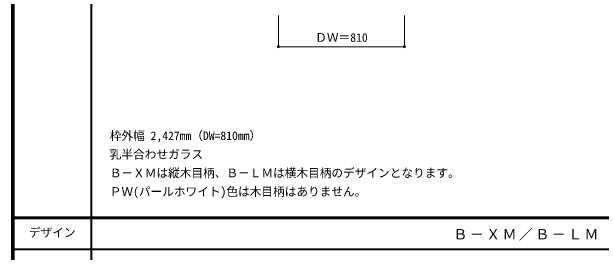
# Model space of a CAD drawing. Units: millimetres, scale not verified. Extents: x -6000 to 5700, y -4307 to 4175.
# Drawn here: x -6000 to -2210, y -36 to 1513 of the extents above; entities that cross this region are included whole.
import ezdxf
from ezdxf.enums import TextEntityAlignment as Align

# ---------------------------------------------------------------- set-up
doc = ezdxf.new("R2010")
doc.units = ezdxf.units.MM
doc.header["$LTSCALE"] = 30
doc.header["$PDMODE"] = 32
doc.header["$PDSIZE"] = 15
for name, color, linetype, lineweight in [('0-A_文字', 7, 'Continuous', 18), ('0-B_寸法', 7, 'Continuous', 9), ('F-1_枠', 6, 'Continuous', 40), ('F-A_文字', 7, 'Continuous', 18)]:
    doc.layers.add(name, color=color, linetype=linetype, lineweight=lineweight)
doc.styles.add('ＭＳ ゴシック', font='')
doc.styles.get('ＭＳ ゴシック').set_extended_font_data('MS Gothic')

msp = doc.modelspace()

# ---------------------------------------------------------------- linework, layer by layer
at = {"layer": '0-B_寸法', "color": 4}
for p, q in [((-4285, 1288), (-4285, 1488)), ((-3475, 1288), (-3475, 1488)), ((-4285, 1288), (-3475, 1288))]:
    msp.add_line(p, q, dxfattribs=at)
at = {"layer": '0-B_寸法'}
for p in [(-4285, 1288), (-3475, 1288)]:
    msp.add_point(p, dxfattribs=at)
at = {"layer": 'F-1_枠'}
for p, q in [((-6000, 4175), (-6000, -4205)), ((-5995, 4175), (-5995, -4205)), ((-5990, 4175), (-5990, -4205)), ((-5490, 4175), (-5490, -3790)), ((-6000, 190.5), (5700, 190.5)), ((-6000, 187.5), (5700, 187.5)), ((-6000, 184.5), (5700, 184.5)), ((-6000, -15.5), (5700, -15.5))]:
    msp.add_line(p, q, dxfattribs=at)

# ---------------------------------------------------------------- texts
at = {"layer": '0-A_文字', "style": 'ＭＳ ゴシック'}
for s, p in [('枠外幅 2,427mm（DW=810mm）', (-5370, 670.5)), ('乳半合わせガラス', (-5370, 550.5)), ('Ｂ－ＸＭは縦木目柄、Ｂ－ＬＭは横木目柄のデザインとなります。', (-5370, 430.5)), ('ＰＷ(パールホワイト)色は木目柄はありません。', (-5370, 310.5))]:
    msp.add_text(s, height=54.99, dxfattribs=at).set_placement(p, align=Align.BOTTOM_LEFT)
at = {"layer": '0-A_文字', "insert": (-3160, 39.5), "char_height": 65.98, "attachment_point": 7, "style": 'ＭＳ ゴシック'}
msp.add_mtext('\\T1.17;Ｂ－ＸＭ／Ｂ－ＬＭ', dxfattribs=at)
at = {"layer": '0-B_寸法', "style": 'ＭＳ ゴシック'}
msp.add_text('ＤＷ＝810', height=54.99, dxfattribs=at).set_placement((-4048.75, 1303), align=Align.BOTTOM_LEFT)
at = {"layer": 'F-A_文字', "style": 'ＭＳ ゴシック'}
msp.add_text('デザイン', height=54.99, dxfattribs=at).set_placement((-5890, 47), align=Align.BOTTOM_LEFT)

doc.saveas('drawing.dxf')
